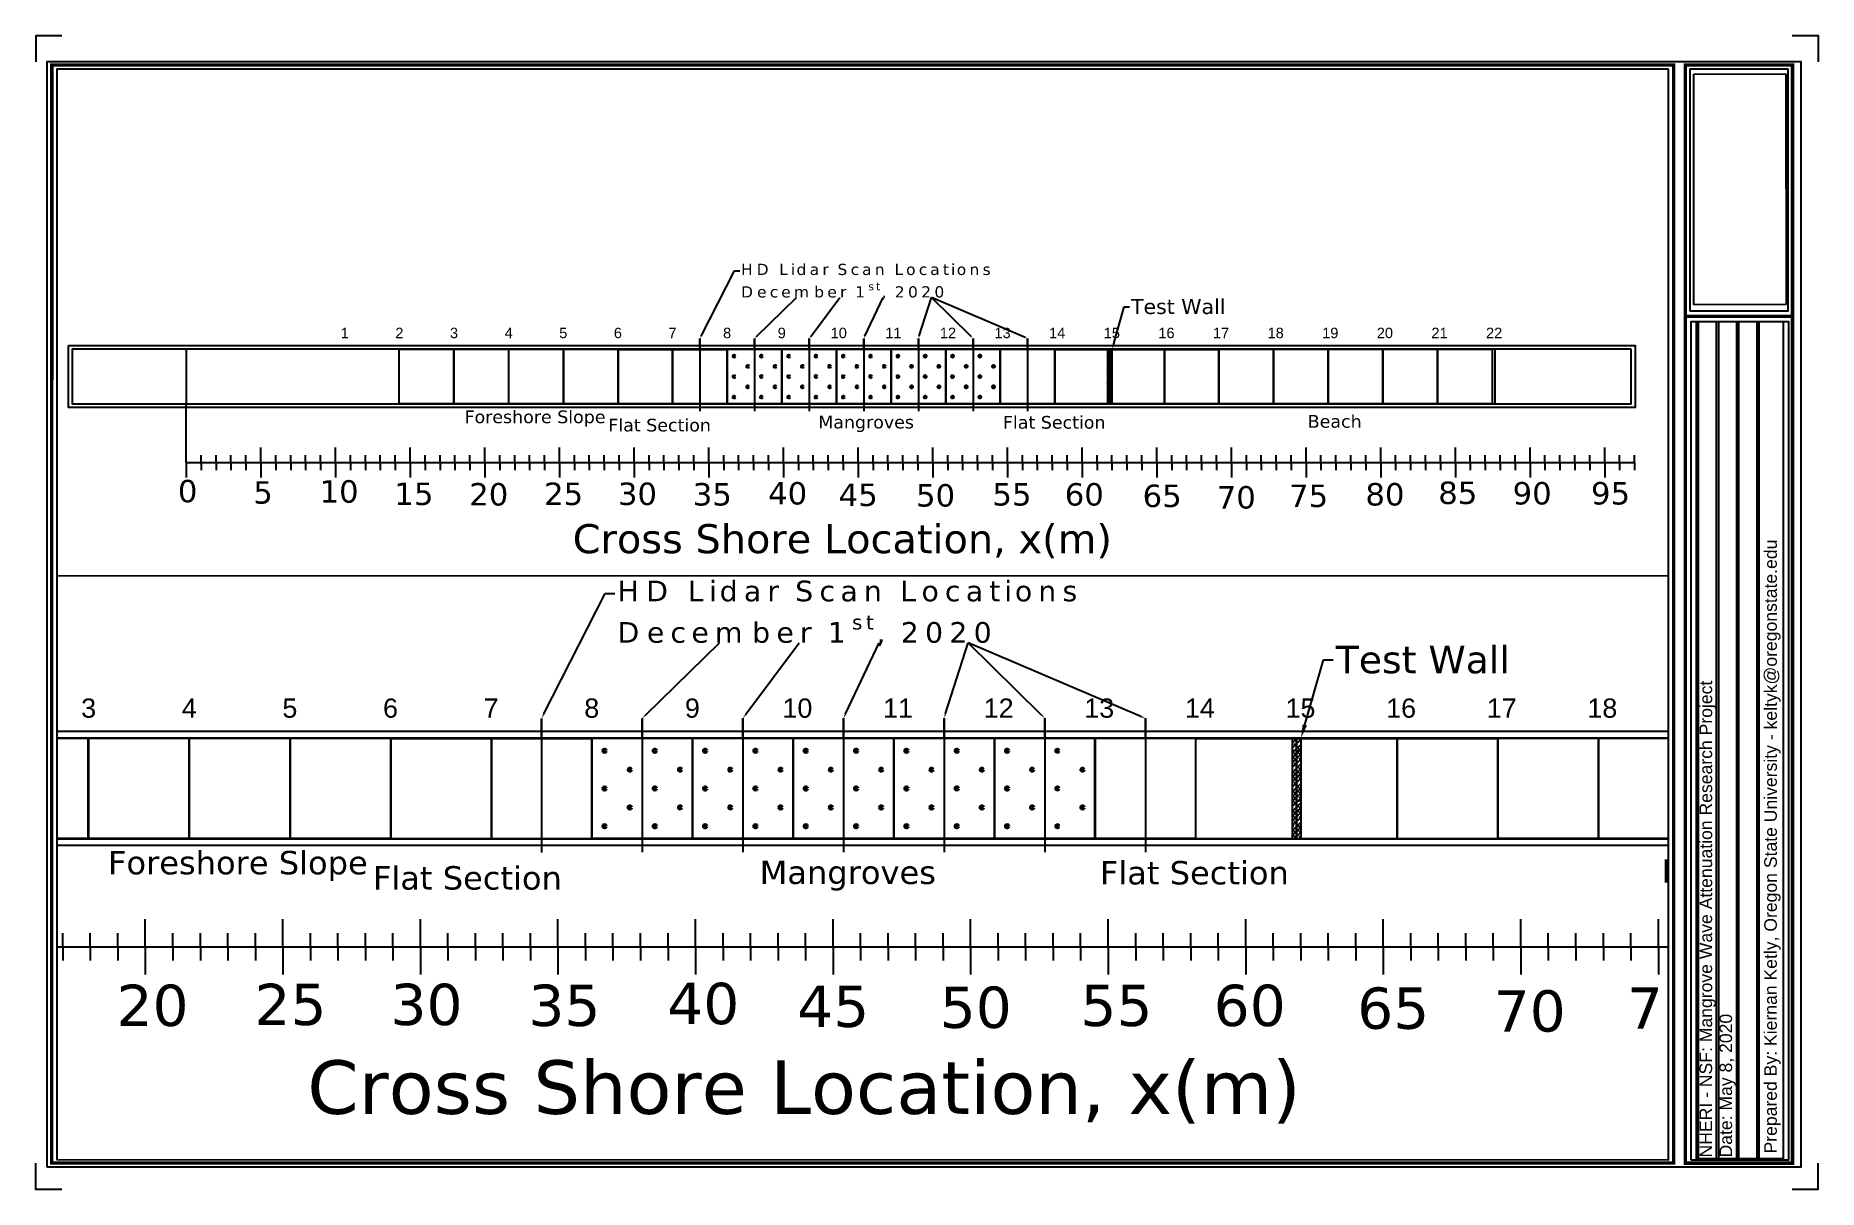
# Paper-space layout 'Lidar locations HD-2' of a CAD drawing. Header units: feet. Extents: x -9.9 to 37.6, y -9.3 to 21.4.
# The model-space entities are those that its viewports show. They can reach past a viewport. Long polylines and large blocks are cut down to what shows.
import ezdxf
from ezdxf import colors
from ezdxf.entities.mleader import LeaderData, LeaderLine
from ezdxf.math import Vec2, Vec3

# ---------------------------------------------------------------- set-up
doc = ezdxf.new("R2010")
doc.units = ezdxf.units.FT
doc.header["$MEASUREMENT"] = 0
for name, color, linetype in [(').5 layer template', 7, 'Continuous'), ('0.5 m slice', 1, 'Continuous'), ('ATM Mangroves', 3, 'Continuous'), ('Beach Slopes', 80, 'Continuous'), ('BRD', 7, 'Continuous'), ('G-ANNO-NPLT', 40, 'Continuous'), ('G-ANNO-SYMB-NPLT', 11, 'Continuous'), ('No of Bays', 2, 'Continuous'), ('Slabs', 7, 'Continuous'), ('Test Layer', 7, 'Continuous'), ('Viewport', 2, 'Continuous')]:
    doc.layers.add(name, color=color, linetype=linetype)
doc.layers.add('Plot View', color=2, linetype='Continuous', plot=False)
doc.styles.add('_ATM-F2', font='arial.ttf')
doc.styles.get("Standard").update_dxf_attribs({"font": 'verdana.ttf'})
picture_1 = doc.add_image_def('image1.jpg', size_in_pixel=(2000, 800))

msp = doc.modelspace()

# ---------------------------------------------------------------- hatches: boundary and pattern name
at = {"layer": 'Test Layer', "transparency": 33554687}
h = msp.add_hatch(dxfattribs=at)
h.set_pattern_fill('ANSI38', color=6)
h.set_pattern_definition([(45, (331.97435, -133.16709), (-0.088388348, 0.088388348), []), (135, (331.97435, -133.16709), (-0.265165043, 0.088388348), [0.3125, -0.1875])])
h.paths.add_polyline_path([(398.912, -602.645, -0.912811), (398.912, -602.62), (398.912, -602.175), (398.592, -602.175), (398.592, -605.833), (398.912, -605.833), (398.912, -605.388, -0.912811), (398.912, -605.363), (398.912, -604.474, -0.912811), (398.912, -604.449), (398.912, -603.559, -0.912811), (398.912, -603.534)])
h.paths.add_polyline_path([(398.723, -603.547, -1), (398.697, -603.547, -1)], flags=16)
h.paths.add_polyline_path([(398.697, -602.632, -1), (398.723, -602.632, -1)], flags=16)
h.paths.add_polyline_path([(398.723, -604.461, -1), (398.697, -604.461, -1)], flags=16)
h.paths.add_polyline_path([(398.723, -605.376, -1), (398.697, -605.376, -1)], flags=16)

# ---------------------------------------------------------------- linework, layer by layer
at = {"transparency": 33554687}
for p, q in [((336.9, -602.171), (336.9, -605.829)), ((424.536, -602.171), (424.536, -605.829))]:
    msp.add_line(p, q, dxfattribs=at)
at = {"color": 0, "transparency": 33554687}
for p, q in [((336.9, -609.759), (336.9, -605.829)), ((341.9, -609.759), (341.9, -608.759)), ((346.9, -609.759), (346.9, -608.759)), ((351.9, -609.759), (351.9, -608.759)), ((356.9, -609.759), (356.9, -608.759)), ((361.9, -609.759), (361.9, -608.759)), ((366.9, -609.759), (366.9, -608.759)), ((371.9, -609.759), (371.9, -608.759)), ((376.9, -609.759), (376.9, -608.759)), ((381.9, -609.759), (381.9, -608.759)), ((386.9, -609.759), (386.9, -608.759)), ((391.9, -609.759), (391.9, -608.759)), ((396.9, -609.759), (396.9, -608.759)), ((401.9, -609.759), (401.9, -608.759)), ((406.9, -609.759), (406.9, -608.759)), ((411.9, -609.759), (411.9, -608.759)), ((416.9, -609.759), (416.9, -608.759)), ((421.9, -609.759), (421.9, -608.759)), ((426.9, -609.759), (426.9, -608.759)), ((431.9, -609.759), (431.9, -608.759)), ((336.9, -609.759), (337.9, -609.759)), ((336.9, -609.759), (336.9, -610.759)), ((337.9, -609.759), (337.9, -609.259)), ((337.9, -609.759), (337.9, -610.259)), ((337.9, -609.759), (338.9, -609.759)), ((338.9, -609.759), (338.9, -609.259)), ((338.9, -609.759), (338.9, -610.259)), ((338.9, -609.759), (339.9, -609.759)), ((339.9, -609.759), (339.9, -609.259)), ((339.9, -609.759), (339.9, -610.259)), ((339.9, -609.759), (340.9, -609.759)), ((340.9, -609.759), (340.9, -609.259)), ((340.9, -609.759), (340.9, -610.259)), ((340.9, -609.759), (341.9, -609.759)), ((341.9, -609.759), (342.9, -609.759)), ((341.9, -609.759), (341.9, -610.759)), ((342.9, -609.759), (342.9, -609.259)), ((342.9, -609.759), (342.9, -610.259)), ((342.9, -609.759), (343.9, -609.759)), ((343.9, -609.759), (343.9, -609.259)), ((343.9, -609.759), (343.9, -610.259)), ((343.9, -609.759), (344.9, -609.759)), ((344.9, -609.759), (344.9, -609.259)), ((344.9, -609.759), (344.9, -610.259)), ((344.9, -609.759), (345.9, -609.759)), ((345.9, -609.759), (345.9, -609.259)), ((345.9, -609.759), (345.9, -610.259)), ((345.9, -609.759), (346.9, -609.759)), ((346.9, -609.759), (347.9, -609.759)), ((346.9, -609.759), (346.9, -610.759)), ((347.9, -609.759), (347.9, -609.259)), ((347.9, -609.759), (347.9, -610.259)), ((347.9, -609.759), (348.9, -609.759)), ((348.9, -609.759), (348.9, -609.259)), ((348.9, -609.759), (348.9, -610.259)), ((348.9, -609.759), (349.9, -609.759)), ((349.9, -609.759), (349.9, -609.259)), ((349.9, -609.759), (349.9, -610.259)), ((349.9, -609.759), (350.9, -609.759)), ((350.9, -609.759), (350.9, -609.259)), ((350.9, -609.759), (350.9, -610.259)), ((350.9, -609.759), (351.9, -609.759)), ((351.9, -609.759), (351.9, -610.759)), ((351.9, -609.759), (352.9, -609.759)), ((352.9, -609.759), (352.9, -609.259)), ((352.9, -609.759), (352.9, -610.259)), ((352.9, -609.759), (353.9, -609.759)), ((353.9, -609.759), (353.9, -609.259)), ((353.9, -609.759), (353.9, -610.259)), ((353.9, -609.759), (354.9, -609.759)), ((354.9, -609.759), (354.9, -609.259)), ((354.9, -609.759), (354.9, -610.259)), ((354.9, -609.759), (355.9, -609.759)), ((355.9, -609.759), (355.9, -609.259)), ((355.9, -609.759), (355.9, -610.259)), ((355.9, -609.759), (356.9, -609.759)), ((356.9, -609.759), (357.9, -609.759)), ((356.9, -609.759), (356.9, -610.759)), ((357.9, -609.759), (357.9, -609.259)), ((357.9, -609.759), (357.9, -610.259)), ((357.9, -609.759), (358.9, -609.759)), ((358.9, -609.759), (358.9, -609.259)), ((358.9, -609.759), (358.9, -610.259)), ((358.9, -609.759), (359.9, -609.759)), ((359.9, -609.759), (359.9, -609.259)), ((359.9, -609.759), (359.9, -610.259)), ((359.9, -609.759), (360.9, -609.759)), ((360.9, -609.759), (360.9, -609.259)), ((360.9, -609.759), (360.9, -610.259)), ((360.9, -609.759), (361.9, -609.759)), ((361.9, -609.759), (362.9, -609.759)), ((361.9, -609.759), (361.9, -610.759)), ((362.9, -609.759), (362.9, -609.259)), ((362.9, -609.759), (362.9, -610.259)), ((362.9, -609.759), (363.9, -609.759)), ((363.9, -609.759), (363.9, -609.259)), ((363.9, -609.759), (363.9, -610.259)), ((363.9, -609.759), (364.9, -609.759)), ((364.9, -609.759), (364.9, -609.259)), ((364.9, -609.759), (364.9, -610.259)), ((364.9, -609.759), (365.9, -609.759)), ((365.9, -609.759), (365.9, -609.259)), ((365.9, -609.759), (365.9, -610.259)), ((365.9, -609.759), (366.9, -609.759)), ((366.9, -609.759), (366.9, -610.759)), ((366.9, -609.759), (367.9, -609.759)), ((367.9, -609.759), (367.9, -609.259)), ((367.9, -609.759), (367.9, -610.259)), ((367.9, -609.759), (368.9, -609.759)), ((368.9, -609.759), (368.9, -609.259)), ((368.9, -609.759), (368.9, -610.259)), ((368.9, -609.759), (369.9, -609.759)), ((369.9, -609.759), (369.9, -609.259)), ((369.9, -609.759), (369.9, -610.259)), ((369.9, -609.759), (370.9, -609.759)), ((370.9, -609.759), (370.9, -609.259)), ((370.9, -609.759), (370.9, -610.259)), ((370.9, -609.759), (371.9, -609.759)), ((371.9, -609.759), (372.9, -609.759)), ((371.9, -609.759), (371.9, -610.759)), ((372.9, -609.759), (372.9, -609.259)), ((372.9, -609.759), (372.9, -610.259)), ((372.9, -609.759), (373.9, -609.759)), ((373.9, -609.759), (373.9, -609.259)), ((373.9, -609.759), (373.9, -610.259)), ((373.9, -609.759), (374.9, -609.759)), ((374.9, -609.759), (374.9, -609.259)), ((374.9, -609.759), (374.9, -610.259)), ((374.9, -609.759), (375.9, -609.759)), ((375.9, -609.759), (375.9, -609.259)), ((375.9, -609.759), (375.9, -610.259)), ((375.9, -609.759), (376.9, -609.759)), ((376.9, -609.759), (377.9, -609.759)), ((376.9, -609.759), (376.9, -610.759)), ((377.9, -609.759), (377.9, -609.259)), ((377.9, -609.759), (377.9, -610.259)), ((377.9, -609.759), (378.9, -609.759)), ((378.9, -609.759), (378.9, -609.259)), ((378.9, -609.759), (378.9, -610.259)), ((378.9, -609.759), (379.9, -609.759)), ((379.9, -609.759), (379.9, -609.259)), ((379.9, -609.759), (379.9, -610.259)), ((379.9, -609.759), (380.9, -609.759)), ((380.9, -609.759), (380.9, -609.259)), ((380.9, -609.759), (380.9, -610.259)), ((380.9, -609.759), (381.9, -609.759)), ((381.9, -609.759), (381.9, -610.759)), ((381.9, -609.759), (382.9, -609.759)), ((382.9, -609.759), (382.9, -609.259)), ((382.9, -609.759), (382.9, -610.259)), ((382.9, -609.759), (383.9, -609.759)), ((383.9, -609.759), (383.9, -609.259)), ((383.9, -609.759), (383.9, -610.259)), ((383.9, -609.759), (384.9, -609.759)), ((384.9, -609.759), (384.9, -609.259)), ((384.9, -609.759), (384.9, -610.259)), ((384.9, -609.759), (385.9, -609.759)), ((385.9, -609.759), (385.9, -609.259)), ((385.9, -609.759), (385.9, -610.259)), ((385.9, -609.759), (386.9, -609.759)), ((386.9, -609.759), (387.9, -609.759)), ((386.9, -609.759), (386.9, -610.759)), ((387.9, -609.759), (387.9, -609.259)), ((387.9, -609.759), (387.9, -610.259)), ((387.9, -609.759), (388.9, -609.759)), ((388.9, -609.759), (388.9, -609.259)), ((388.9, -609.759), (388.9, -610.259)), ((388.9, -609.759), (389.9, -609.759)), ((389.9, -609.759), (389.9, -609.259)), ((389.9, -609.759), (389.9, -610.259)), ((389.9, -609.759), (390.9, -609.759)), ((390.9, -609.759), (390.9, -609.259)), ((390.9, -609.759), (390.9, -610.259)), ((390.9, -609.759), (391.9, -609.759)), ((391.9, -609.759), (392.9, -609.759)), ((391.9, -609.759), (391.9, -610.759)), ((392.9, -609.759), (392.9, -609.259)), ((392.9, -609.759), (392.9, -610.259)), ((392.9, -609.759), (393.9, -609.759)), ((393.9, -609.759), (393.9, -609.259)), ((393.9, -609.759), (393.9, -610.259)), ((393.9, -609.759), (394.9, -609.759)), ((394.9, -609.759), (394.9, -609.259)), ((394.9, -609.759), (394.9, -610.259)), ((394.9, -609.759), (395.9, -609.759)), ((395.9, -609.759), (395.9, -609.259)), ((395.9, -609.759), (395.9, -610.259)), ((395.9, -609.759), (396.9, -609.759)), ((396.9, -609.759), (396.9, -610.759)), ((396.9, -609.759), (397.9, -609.759)), ((397.9, -609.759), (397.9, -609.259)), ((397.9, -609.759), (397.9, -610.259)), ((397.9, -609.759), (398.9, -609.759)), ((398.9, -609.759), (398.9, -609.259)), ((398.9, -609.759), (398.9, -610.259)), ((398.9, -609.759), (399.9, -609.759)), ((399.9, -609.759), (399.9, -609.259)), ((399.9, -609.759), (399.9, -610.259)), ((399.9, -609.759), (400.9, -609.759)), ((400.9, -609.759), (400.9, -609.259)), ((400.9, -609.759), (400.9, -610.259)), ((400.9, -609.759), (401.9, -609.759)), ((401.9, -609.759), (402.9, -609.759)), ((401.9, -609.759), (401.9, -610.759)), ((402.9, -609.759), (402.9, -609.259)), ((402.9, -609.759), (402.9, -610.259)), ((402.9, -609.759), (403.9, -609.759)), ((403.9, -609.759), (403.9, -609.259)), ((403.9, -609.759), (403.9, -610.259)), ((403.9, -609.759), (404.9, -609.759)), ((404.9, -609.759), (404.9, -609.259)), ((404.9, -609.759), (404.9, -610.259)), ((404.9, -609.759), (405.9, -609.759)), ((405.9, -609.759), (405.9, -609.259)), ((405.9, -609.759), (405.9, -610.259)), ((405.9, -609.759), (406.9, -609.759)), ((406.9, -609.759), (407.9, -609.759)), ((406.9, -609.759), (406.9, -610.759)), ((407.9, -609.759), (407.9, -609.259)), ((407.9, -609.759), (407.9, -610.259)), ((407.9, -609.759), (408.9, -609.759)), ((408.9, -609.759), (408.9, -609.259)), ((408.9, -609.759), (408.9, -610.259)), ((408.9, -609.759), (409.9, -609.759)), ((409.9, -609.759), (409.9, -609.259)), ((409.9, -609.759), (409.9, -610.259)), ((409.9, -609.759), (410.9, -609.759)), ((410.9, -609.759), (410.9, -609.259)), ((410.9, -609.759), (410.9, -610.259)), ((410.9, -609.759), (411.9, -609.759)), ((411.9, -609.759), (411.9, -610.759)), ((411.9, -609.759), (412.9, -609.759)), ((412.9, -609.759), (412.9, -609.259)), ((412.9, -609.759), (412.9, -610.259)), ((412.9, -609.759), (413.9, -609.759)), ((413.9, -609.759), (413.9, -609.259)), ((413.9, -609.759), (413.9, -610.259)), ((413.9, -609.759), (414.9, -609.759)), ((414.9, -609.759), (414.9, -609.259)), ((414.9, -609.759), (414.9, -610.259)), ((414.9, -609.759), (415.9, -609.759)), ((415.9, -609.759), (415.9, -609.259)), ((415.9, -609.759), (415.9, -610.259)), ((415.9, -609.759), (416.9, -609.759)), ((416.9, -609.759), (417.9, -609.759)), ((416.9, -609.759), (416.9, -610.759)), ((417.9, -609.759), (417.9, -609.259)), ((417.9, -609.759), (417.9, -610.259)), ((417.9, -609.759), (418.9, -609.759)), ((418.9, -609.759), (418.9, -609.259)), ((418.9, -609.759), (418.9, -610.259)), ((418.9, -609.759), (419.9, -609.759)), ((419.9, -609.759), (419.9, -609.259)), ((419.9, -609.759), (419.9, -610.259)), ((419.9, -609.759), (420.9, -609.759)), ((420.9, -609.759), (420.9, -609.259)), ((420.9, -609.759), (420.9, -610.259)), ((420.9, -609.759), (421.9, -609.759)), ((421.9, -609.759), (422.9, -609.759)), ((421.9, -609.759), (421.9, -610.759)), ((422.9, -609.759), (422.9, -609.259)), ((422.9, -609.759), (422.9, -610.259)), ((422.9, -609.759), (423.9, -609.759)), ((423.9, -609.759), (423.9, -609.259)), ((423.9, -609.759), (423.9, -610.259)), ((423.9, -609.759), (424.9, -609.759)), ((424.9, -609.759), (424.9, -609.259)), ((424.9, -609.759), (424.9, -610.259)), ((424.9, -609.759), (425.9, -609.759)), ((425.9, -609.759), (425.9, -609.259)), ((425.9, -609.759), (425.9, -610.259)), ((425.9, -609.759), (426.9, -609.759)), ((426.9, -609.759), (426.9, -610.759)), ((426.9, -609.759), (427.9, -609.759)), ((427.9, -609.759), (427.9, -609.259)), ((427.9, -609.759), (427.9, -610.259)), ((427.9, -609.759), (428.9, -609.759)), ((428.9, -609.759), (428.9, -609.259)), ((428.9, -609.759), (428.9, -610.259)), ((428.9, -609.759), (429.9, -609.759)), ((429.9, -609.759), (429.9, -609.259)), ((429.9, -609.759), (429.9, -610.259)), ((429.9, -609.759), (430.9, -609.759)), ((430.9, -609.759), (430.9, -609.259)), ((430.9, -609.759), (430.9, -610.259)), ((430.9, -609.759), (431.9, -609.759)), ((431.9, -609.759), (432.9, -609.759)), ((431.9, -609.759), (431.9, -610.759)), ((432.9, -609.759), (432.9, -609.259)), ((432.9, -609.759), (432.9, -610.259)), ((432.9, -609.759), (433.9, -609.759)), ((433.9, -609.759), (433.9, -609.259)), ((433.9, -609.759), (433.9, -610.259))]:
    msp.add_line(p, q, dxfattribs=at)
at = {"transparency": 33554687}
for points in [[(329.026, -601.921), (433.929, -601.921), (433.929, -606.079), (329.026, -606.079)], [(433.679, -602.171), (329.276, -602.171), (329.276, -605.829), (433.679, -605.829)]]:
    msp.add_lwpolyline(points, close=True, dxfattribs=at)
at = {"color": 1, "transparency": 33554687}
msp.add_lwpolyline([(373.136, -602.171), (391.415, -602.175), (391.415, -605.833), (373.136, -605.829)], close=True, dxfattribs=at)
at = {"transparency": 33554687}
for centre in [(398.622, -602.628), (398.826, -602.628), (398.622, -603.543), (398.826, -603.543), (398.622, -604.457), (398.826, -604.457), (398.622, -605.372), (398.826, -605.372)]:
    msp.add_circle(centre, 0.0127, dxfattribs=at)
at = {"layer": '0.5 m slice', "color": 1, "transparency": 33554687}
for p, q in [((371.307, -602.183), (371.307, -601.454)), ((371.307, -601.458), (371.307, -606.327)), ((374.965, -601.451), (374.965, -606.32)), ((374.965, -602.176), (374.965, -601.468)), ((378.622, -601.451), (378.622, -606.32)), ((378.622, -602.183), (378.622, -601.454)), ((382.276, -602.173), (382.276, -601.445)), ((382.28, -601.451), (382.28, -606.32)), ((385.938, -602.176), (385.938, -601.447)), ((385.938, -601.447), (385.938, -606.315)), ((389.595, -602.176), (389.595, -601.447)), ((389.595, -601.447), (389.595, -606.315)), ((393.253, -602.176), (393.253, -601.447)), ((393.253, -601.447), (393.253, -606.315))]:
    msp.add_line(p, q, dxfattribs=at)
at = {"layer": '0.5 m slice', "color": 1, "linetype": 'ByBlock', "lineweight": -2, "transparency": 33554687}
for points in [[(375.093, -601.325), (377.768, -598.704)], [(378.731, -601.308), (380.672, -598.704)], [(382.357, -601.288), (383.575, -598.704)], [(385.992, -601.275), (386.814, -598.704)], [(389.466, -601.321), (386.814, -598.704)], [(393.082, -601.391), (386.814, -598.704)]]:
    msp.add_lwpolyline(points, dxfattribs=at)
at = {"layer": '0.5 m slice', "color": 1, "transparency": 33554687}
for points in [[(375.114, -601.347), (374.965, -601.451), (375.072, -601.304)], [(378.755, -601.326), (378.622, -601.451), (378.707, -601.29)], [(382.384, -601.301), (382.28, -601.451), (382.33, -601.276)], [(386.021, -601.285), (385.938, -601.447), (385.964, -601.266)], [(389.487, -601.3), (389.595, -601.447), (389.445, -601.343)], [(393.091, -601.362), (393.253, -601.447), (393.072, -601.419)]]:
    msp.add_solid(points, dxfattribs=at)
at = {"layer": 'ATM Mangroves', "color": 7, "transparency": 33554687}
for p, q in [((376.794, -602.176), (376.794, -602.621)), ((376.794, -605.822), (376.794, -605.377))]:
    msp.add_line(p, q, dxfattribs=at)
for points in [[(373.136, -602.171), (362.147, -602.171), (362.147, -605.822), (373.136, -605.822)], [(391.415, -602.175), (398.751, -602.175), (398.751, -605.829), (391.415, -605.829)]]:
    msp.add_lwpolyline(points, close=True, dxfattribs=at)
at = {"layer": 'ATM Mangroves', "color": 7, "lineweight": 50, "ltscale": 1.5, "transparency": 33554687}
for centre in [(373.593, -602.633), (375.422, -602.633), (377.251, -602.633), (379.08, -602.633), (380.908, -602.633), (382.737, -602.633), (384.566, -602.633), (386.395, -602.633), (388.224, -602.633), (390.052, -602.633), (374.508, -603.319), (376.336, -603.319), (378.165, -603.319), (379.994, -603.319), (381.823, -603.319), (383.652, -603.319), (385.48, -603.319), (387.309, -603.319), (389.138, -603.319), (390.967, -603.319), (373.593, -604.004), (375.422, -604.001), (377.251, -604.004), (379.08, -604.001), (380.908, -604.004), (382.737, -604.001), (384.566, -604.004), (386.395, -604.001), (388.224, -604.004), (390.052, -604.001), (374.508, -604.69), (376.336, -604.69), (378.165, -604.69), (379.994, -604.69), (381.823, -604.69), (383.652, -604.69), (385.48, -604.69), (387.309, -604.69), (389.138, -604.69), (390.967, -604.69), (373.593, -605.376), (375.422, -605.376), (377.251, -605.376), (379.08, -605.376), (380.908, -605.376), (382.737, -605.376), (384.566, -605.376), (386.395, -605.376), (388.224, -605.376), (390.052, -605.376)]:
    msp.add_circle(centre, 0.05, dxfattribs=at)
at = {"layer": 'ATM Mangroves', "color": 7, "transparency": 33554687}
for centre, start, end in [((376.794, -604), 89.99826, 90), ((380.451, -604), 89.99826, 90), ((384.109, -604), 89.99826, 90), ((387.766, -604), 89.99826, 90), ((376.794, -604), 270, 270.00174), ((380.451, -604), 270, 270.00174), ((384.109, -604), 270, 270.00174), ((387.766, -604), 270, 270.00174)]:
    msp.add_arc(centre, 0.05, start, end, dxfattribs=at)
at = {"layer": 'Beach Slopes', "transparency": 33554687}
msp.add_lwpolyline([(362.147, -605.825), (354.826, -605.814), (354.826, -602.157), (362.147, -602.168)], close=True, dxfattribs=at)
at = {"layer": 'Slabs', "color": 0, "transparency": 33554687}
for points in [[(351.172, -602.174), (354.829, -602.174), (354.829, -605.82), (351.172, -605.82)], [(354.829, -602.174), (358.487, -602.174), (358.487, -605.82), (354.829, -605.82)], [(358.506, -602.176), (362.163, -602.176), (362.163, -605.822), (358.506, -605.822)], [(362.163, -602.176), (365.821, -602.176), (365.821, -605.822), (362.163, -605.822)], [(365.821, -602.183), (369.478, -602.183), (369.478, -605.829), (365.821, -605.829)], [(369.478, -602.183), (373.136, -602.183), (373.136, -605.829), (369.478, -605.829)], [(373.136, -602.176), (376.794, -602.176), (376.794, -605.822), (373.136, -605.822)], [(376.794, -602.176), (380.451, -602.176), (380.451, -605.822), (376.794, -605.822)], [(380.451, -602.176), (384.109, -602.176), (384.109, -605.822), (380.451, -605.822)], [(384.109, -602.176), (387.766, -602.176), (387.766, -605.822), (384.109, -605.822)], [(387.766, -602.176), (391.424, -602.176), (391.424, -605.822), (387.766, -605.822)], [(391.415, -602.176), (395.073, -602.176), (395.073, -605.822), (391.415, -605.822)], [(395.083, -602.183), (398.741, -602.183), (398.741, -605.829), (395.083, -605.829)], [(398.752, -602.187), (402.41, -602.187), (402.41, -605.833), (398.752, -605.833)], [(402.41, -602.187), (406.067, -602.187), (406.067, -605.833), (402.41, -605.833)], [(406.067, -602.176), (409.725, -602.176), (409.725, -605.822), (406.067, -605.822)], [(409.725, -602.176), (413.382, -602.176), (413.382, -605.822), (409.725, -605.822)], [(413.382, -602.176), (417.04, -602.176), (417.04, -605.822), (413.382, -605.822)], [(417.04, -602.176), (420.698, -602.176), (420.698, -605.822), (417.04, -605.822)], [(420.698, -602.176), (424.355, -602.176), (424.355, -605.822), (420.698, -605.822)]]:
    msp.add_lwpolyline(points, close=True, dxfattribs=at)
at = {"layer": 'Test Layer', "color": 6, "transparency": 33554687}
msp.add_lwpolyline([(398.912, -602.175), (398.592, -602.175), (398.592, -605.833), (398.912, -605.833)], close=True, dxfattribs=at)

# ---------------------------------------------------------------- texts
at = {"color": 0, "transparency": 33554687, "char_height": 0.85, "attachment_point": 1}
for s, width, insert in [('Foreshore Slope', 8.92009, (355.542, -606.273)), ('Flat Section', 14.66845, (365.174, -606.827)), ('Mangroves', 2.03217, (379.232, -606.625)), ('Flat Section', 14.66845, (391.599, -606.64))]:
    msp.add_mtext_dynamic_manual_height_columns(s, width=width, gutter_width=1, heights=[0], dxfattribs=dict(at, insert=insert))
at = {"layer": '0.5 m slice', "color": 1, "transparency": 33554687, "attachment_point": 1}
for s, width, insert, char_height in [('{\\C0;0 }', 4.15825, (336.345, -610.919), 1.5), ('{\\C0;5}', 2.95774, (341.389, -611.009), 1.5), ('{\\C0;10}', 2.95774, (345.831, -610.94), 1.5), ('{\\C0;25}', 2.95774, (360.868, -611.101), 1.5), ('{\\C0;30}', 2.95774, (365.813, -611.101), 1.5), ('{\\C0;40}', 2.95774, (375.873, -611.067), 1.5), ('{\\C0;85}', 2.95774, (420.751, -611.033), 1.5), ('{\\C0;90}', 2.95774, (425.73, -611.066), 1.5), ('{\\C0;95}', 2.95774, (430.98, -611.066), 1.5), ('{\\C0;15}', 2.95774, (350.842, -611.101), 1.5), ('{\\C0;20}', 2.95774, (355.855, -611.134), 1.5), ('{\\C0;35}', 2.95774, (370.826, -611.134), 1.5), ('{\\C0;45}', 2.95774, (380.596, -611.17), 1.5), ('{\\C0;50}', 2.95774, (385.778, -611.204), 1.5), ('{\\C0;55}', 2.95774, (390.893, -611.136), 1.5), ('{\\C0;60}', 2.95774, (395.737, -611.136), 1.5), ('{\\C0;65}', 2.95774, (400.953, -611.237), 1.5), ('{\\C0;70}', 2.95774, (405.915, -611.337), 1.5), ('{\\C0;75}', 2.95774, (410.759, -611.236), 1.5), ('{\\C0;80}', 2.95774, (415.873, -611.134), 1.5), ('{\\C0;Cross Shore Location, x(m)}', 46.22334, (362.788, -613.884), 1.94514)]:
    msp.add_mtext_dynamic_manual_height_columns(s, width=width, gutter_width=9.726, heights=[0], dxfattribs=dict(at, insert=insert, char_height=char_height))
at = {"layer": 'Beach Slopes', "color": 0, "transparency": 33554687, "insert": (412.012, -606.577), "char_height": 0.85, "attachment_point": 1}
msp.add_mtext_dynamic_manual_height_columns('Beach', width=6.93141, gutter_width=1, heights=[0], dxfattribs=at)
at = {"layer": 'No of Bays', "color": 0, "transparency": 33554687, "char_height": 3.5, "width": 19.93909, "attachment_point": 1}
for s, insert in [('{\\f@Arial Unicode MS|b0|i0|c0|p34;\\H0.2x;1}', (347.253, -600.732)), ('{\\f@Arial Unicode MS|b0|i0|c0|p34;\\H0.2x;2}', (350.91, -600.732)), ('{\\f@Arial Unicode MS|b0|i0|c0|p34;\\H0.2x;3}', (354.568, -600.732)), ('{\\f@Arial Unicode MS|b0|i0|c0|p34;\\H0.2x;4}', (358.226, -600.732)), ('{\\f@Arial Unicode MS|b0|i0|c0|p34;\\H0.2x;5}', (361.883, -600.732)), ('{\\f@Arial Unicode MS|b0|i0|c0|p34;\\H0.2x;6}', (365.541, -600.732)), ('{\\f@Arial Unicode MS|b0|i0|c0|p34;\\H0.2x;7}', (369.198, -600.732)), ('{\\f@Arial Unicode MS|b0|i0|c0|p34;\\H0.2x;8}', (372.856, -600.732)), ('{\\f@Arial Unicode MS|b0|i0|c0|p34;\\H0.2x;9}', (376.514, -600.732)), ('{\\f@Arial Unicode MS|b0|i0|c0|p34;\\H0.2x;10}', (380.06, -600.732)), ('{\\f@Arial Unicode MS|b0|i0|c0|p34;\\H0.2x;11}', (383.717, -600.732)), ('{\\f@Arial Unicode MS|b0|i0|c0|p34;\\H0.2x;12}', (387.375, -600.732)), ('{\\f@Arial Unicode MS|b0|i0|c0|p34;\\H0.2x;13}', (391.032, -600.732)), ('{\\f@Arial Unicode MS|b0|i0|c0|p34;\\H0.2x;14}', (394.69, -600.732)), ('{\\f@Arial Unicode MS|b0|i0|c0|p34;\\H0.2x;15}', (398.348, -600.732)), ('{\\f@Arial Unicode MS|b0|i0|c0|p34;\\H0.2x;16}', (402.005, -600.732)), ('{\\f@Arial Unicode MS|b0|i0|c0|p34;\\H0.2x;17}', (405.663, -600.732)), ('{\\f@Arial Unicode MS|b0|i0|c0|p34;\\H0.2x;18}', (409.32, -600.732)), ('{\\f@Arial Unicode MS|b0|i0|c0|p34;\\H0.2x;19}', (412.978, -600.732)), ('{\\f@Arial Unicode MS|b0|i0|c0|p34;\\H0.2x;20}', (416.636, -600.732)), ('{\\f@Arial Unicode MS|b0|i0|c0|p34;\\H0.2x;21}', (420.293, -600.732)), ('{\\f@Arial Unicode MS|b0|i0|c0|p34;\\H0.2x;22}', (423.951, -600.732))]:
    msp.add_mtext(s, dxfattribs=dict(at, insert=insert))

# ---------------------------------------------------------------- leaders
at = {"layer": '0.5 m slice', "color": 1, "transparency": 33554687}
ml = msp.add_multileader_mtext('Standard', dxfattribs=at)
ml.set_content('\\A1;{\\T1.35;\\C0;HD Lidar Scan Locations\\PDecember 1\\H0.7x;\\Sst^ ;\\H1.42857x;, 2020}', color=1)
ml.set_leader_properties()
ml.build(insert=Vec2(0, 0))
ml.multileader.update_dxf_attribs({"dogleg_length": 0.36, "arrow_head_size": 0.18})
ctx = ml.context
ctx.base_point, ctx.char_height, ctx.arrow_head_size, ctx.landing_gap_size, ctx.plane_origin = Vec3(373.973, -596.918), 0.75, 0.18, 0.09, Vec3(371.307, -601.454)
notes = []
notes.append((ctx, [(0, (1, 1, 0), (373.613, -596.918), (1, 0), 0.36, [(0, [(371.307, -601.454)], 0, [])])]))
ctx.mtext.insert, ctx.mtext.flow_direction = Vec3(374.063, -596.45), 5
at = {"layer": 'Test Layer', "transparency": 33554687}
ml = msp.add_multileader_mtext('Standard', dxfattribs=at)
ml.set_content('Test Wall', color=256)
ml.set_leader_properties()
ml.build(insert=Vec2(0, 0))
ml.multileader.update_dxf_attribs({"dogleg_length": 0.36, "arrow_head_size": 0.5})
ctx = ml.context
ctx.base_point, ctx.char_height, ctx.arrow_head_size, ctx.landing_gap_size, ctx.plane_origin = Vec3(400.082, -599.325), 1, 0.5, 0.09, Vec3(396.442, -600.571)
notes.append((ctx, [(0, (1, 1, 0), (399.722, -599.325), (1, 0), 0.36, [(0, [(398.912, -602.175)], 0, [])])]))
ctx.mtext.insert, ctx.mtext.flow_direction = Vec3(400.172, -598.815), 5
for ctx, leaders in notes:
    for number, flags, end, landing, length, lines in leaders:
        leader = LeaderData()
        leader.index, (leader.has_last_leader_line, leader.has_dogleg_vector, leader.attachment_direction) = number, flags
        leader.last_leader_point, leader.dogleg_vector, leader.dogleg_length = Vec3(end), Vec3(landing), length
        for number, points, colour, breaks in lines:
            line = LeaderLine()
            line.index, line.vertices, line.color, line.breaks = number, Vec3.list(points), colors.encode_raw_color(colour), breaks
            leader.lines.append(line)
        ctx.leaders.append(leader)

psp = doc.layouts.new('Lidar locations HD-2')

# ---------------------------------------------------------------- linework, layer by layer
at = {"layer": 'BRD', "color": 25, "linetype": 'Continuous', "const_width": 0.0921}
for points in [[(-9.476, -8.623), (33.702, -8.625), (33.703, 20.602), (-9.474, 20.604)], [(36.866, -8.628), (36.867, 20.602), (34.017, 20.602), (34.016, -8.628)]]:
    psp.add_lwpolyline(points, close=True, dxfattribs=at)
at = {"layer": 'BRD', "color": 85}
psp.add_lwpolyline([(33.564, 20.494), (-9.34, 20.495), (-9.341, -8.535), (33.563, -8.537), (33.564, 20.494)], dxfattribs=at)
for points in [[(34.146, 14.055), (34.146, 20.503), (36.74, 20.503), (36.739, 14.055)], [(34.168, -8.546), (34.169, 13.776), (36.763, 13.775), (36.762, -8.546)]]:
    psp.add_lwpolyline(points, close=True, dxfattribs=at)
at = {"layer": 'BRD', "color": 25, "const_width": 0.0921}
psp.add_lwpolyline([(34.016, 13.915), (36.867, 13.915)], dxfattribs=at)
at = {"layer": 'G-ANNO-SYMB-NPLT'}
for points in [[(36.623, 13.775), (36.622, -8.51), (34.308, -8.51), (34.309, 13.776)], [(34.364, -8.51), (34.365, 13.776)], [(34.847, -8.51), (34.848, 13.775)], [(34.903, -8.51), (34.903, 13.775)], [(35.385, -8.51), (35.386, 13.775)], [(35.441, -8.51), (35.442, 13.775)], [(35.924, -8.51), (35.925, 13.775)], [(35.98, -8.51), (35.981, 13.775)]]:
    psp.add_lwpolyline(points, dxfattribs=at)
at = {"layer": 'Plot View', "linetype": 'Continuous'}
for points in [[(-9.205, 21.384), (-9.902, 21.384), (-9.903, 20.686)], [(37.555, 20.685), (37.555, 21.383), (36.857, 21.383)], [(-9.904, -8.626), (-9.904, -9.324), (-9.206, -9.324)], [(36.856, -9.325), (37.554, -9.325), (37.554, -8.627)]]:
    psp.add_lwpolyline(points, dxfattribs=at)
at = {"layer": 'Plot View'}
psp.add_lwpolyline([(-9.61, -8.723), (37.1, -8.725), (37.101, 20.689), (-9.609, 20.69)], close=True, dxfattribs=at)

# ---------------------------------------------------------------- texts
at = {"layer": 'G-ANNO-NPLT', "color": 18, "true_color": 0x000000, "char_height": 0.335, "attachment_point": 7, "rotation": 89.9979, "style": '_ATM-F2'}
for s, insert, width in [('Prepared By: Kiernan Ketly, Oregon State University - keltyk@oregonstate.edu', (36.551, -8.371), 22.25217), ('NHERI - NSF: Mangrove Wave Attenuation Research Project', (34.828, -8.477), 13.97968), ('Date: May 8, 2020', (35.359, -8.477), 13.97968)]:
    psp.add_mtext(s, dxfattribs=dict(at, insert=insert, width=width))

# ---------------------------------------------------------------- pictures from other files: only their frames are drawn
at = {"layer": 'Viewport'}
image = psp.add_image(picture_1, insert=(36.701, 14.225), size_in_units=(6.141, 2.457), rotation=90.0728, dxfattribs=at)
image.dxf.flags = 7

# ---------------------------------------------------------------- viewports
at = {"layer": ').5 layer template', "transparency": 33554687, "view_target_point": (99.702, -486.226)}
psp.add_viewport(center=(12.111, 13.748), size=(42.905, 13.49104), view_center_point=(282.498, -114.158), view_height=33.93783, dxfattribs=at)
psp.add_viewport(center=(12.111, -0.766), size=(42.905, 15.53781), view_center_point=(283.271, -120.66), view_height=21.21603, status=3, dxfattribs=at)

doc.saveas('drawing.dxf')
